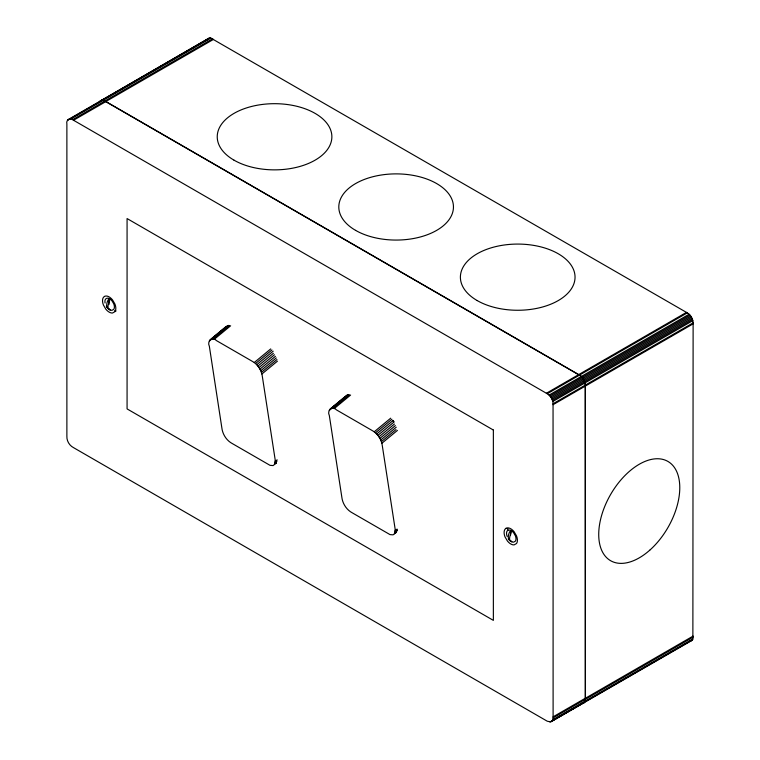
<?xml version="1.0" encoding="UTF-8"?>
<svg xmlns="http://www.w3.org/2000/svg" width="760" height="760" viewBox="0 0 760 760"><rect width="100%" height="100%" fill="white"/><g stroke="black" fill="none" stroke-linecap="round" stroke-linejoin="round"><path stroke-width="1.14" d="M551.389 721.62L552.453 720.565L553.109 717.943L553.052 404.709C553.337 400.064 550.553 395.333 546.392 393.252L73.539 120.26C70.604 117.116 65.635 119.852 66.88 124.023L66.88 436.183C66.605 440.838 69.388 445.569 73.539 447.649L547.295 721.231L550.696 721.895L692.047 640.376L692.873 639.017L693.12 323.845C693.395 319.2 690.612 314.469 686.451 312.388L210.852 38.076L208.553 38.38L100.13 101.146M551.703 721.316L584.145 702.601L585.276 699.371L585.219 386.137C585.504 381.491 582.721 376.76 578.559 374.68L104.804 101.089L102.182 100.329L67.478 120.337M583.556 703.047L584.782 701.964L585.438 699.342L585.38 386.051C585.665 381.397 582.882 376.666 578.721 374.585L104.909 100.966L102.287 100.197L100.719 100.7M274.512 464.512L275.196 459.933L262.409 376.903C261.706 370.424 257.678 364.087 251.855 361.066L216.629 340.708C212.458 336.205 206.73 341.145 209.351 346.247L221.834 427.776C222.537 434.264 226.556 440.601 232.389 443.622L270.028 465.338L273.106 465.576L276.336 463.001M394.478 533.776L395.162 529.197L382.375 446.167C381.672 439.688 377.653 433.352 371.82 430.331L336.604 409.972C332.424 405.469 326.705 410.409 329.327 415.511L341.81 497.05C342.503 503.528 346.531 509.865 352.365 512.886L390.003 534.603L393.081 534.841L396.312 532.266M396.938 530.727L397.195 529.843M99.294 102.514L99.75 101.631M207.129 40.185L208.553 38.38M110.257 309.899C104.148 308.227 112.718 297.454 108.423 299.497C107.264 301.416 106.543 303.658 106.751 305.919C105.725 308.209 112.404 310.925 108.927 309.13M511.841 541.756C505.742 540.084 514.302 529.311 510.007 531.354C508.858 533.273 508.126 535.515 508.336 537.767C507.309 540.065 513.988 542.773 510.511 540.987M99.645 101.754L100.225 101.023M275.747 463.581L276.231 462.973M395.722 532.846L396.197 532.237M209.732 340.176L225.872 326.705M211.128 339.102L227.563 325.536M209.285 341.041L224.798 328.225M212.049 338.941L228.484 325.365M213.085 339.017L229.52 325.451M214.206 339.349L230.641 325.774M254.286 362.501L270.712 348.925M255.522 363.536L271.947 349.961M256.728 364.752L273.163 351.177M257.877 366.111L273.401 353.295M258.951 367.602L274.464 354.777M259.91 369.16L275.433 356.345M260.737 370.776L276.26 357.96M261.421 372.39L276.934 359.575M261.924 373.977L277.447 361.161M329.697 409.44L345.847 395.969M331.103 408.367L347.538 394.801M329.251 410.305L342.95 399M332.025 408.205L348.45 394.63M333.051 408.281L349.486 394.715M334.181 408.614L350.616 395.038M275.31 461.32L277.134 459.819M275.224 462.565L277.058 461.063M374.252 431.765L390.688 418.19M375.487 432.801L391.923 419.226M376.694 434.017L393.129 420.441M377.853 435.375L394.278 421.809M378.917 436.867L394.44 424.042M379.876 438.425L395.399 425.609M380.712 440.04L396.226 427.224M381.387 441.655L395.998 429.59M381.9 443.241L397.423 430.426M395.276 530.584L397.1 529.083M395.2 531.839L397.024 530.328M394.934 532.903L396.758 531.401M692.047 640.376L689.985 641.202M67.953 119.728L209.247 38.104M102.287 100.197L210.016 38M70.851 118.978L103.018 100.405M103.122 100.282L210.852 38.076M104.909 100.966L212.638 38.77M72.637 119.662L104.804 101.089M105.811 101.555L213.55 39.358M73.539 120.26L105.716 101.688M546.392 393.252L578.559 374.68M578.721 374.585L686.451 312.388M547.295 393.709L579.471 375.136M579.623 375.041L687.363 312.844M549.091 395.086L581.258 376.513M581.419 376.418L689.149 314.222M549.927 395.969L582.093 377.397M582.255 377.312L689.985 315.106M550.696 396.967L582.863 378.394M583.024 378.299L690.764 316.103M551.389 398.041L583.556 379.468M583.718 379.373L691.448 317.176M551.978 399.171L584.145 380.599M584.307 380.503L692.047 318.307M552.453 400.33L584.63 381.757M584.782 381.662L692.521 319.466M552.805 401.489L584.981 382.916M585.133 382.831L692.873 320.625M553.109 403.712L585.276 385.139M585.438 385.044L693.177 322.848M553.052 404.709L585.219 386.137M585.38 386.051L693.12 323.845M553.052 716.87L585.219 698.297M585.38 698.278L693.12 636.072M553.109 717.943L585.276 699.371M585.438 699.342L693.177 637.146M552.805 719.815L584.981 701.242M585.133 701.214L692.873 639.017M549.927 722L565.003 713.298M567.017 712.13L578.075 705.745M580.079 704.586L582.093 703.428L581.258 703.351M552.453 720.565L692.521 639.768M100.823 100.576L101.507 100.301M582.863 703.323L583.718 703.028M347.159 395L347.805 394.744M582.255 703.399L583.024 703.304M110.257 299.43L108.927 298.67M511.841 531.288L510.511 530.518M106.314 306.128L107.302 307.562M392.91 420.574L393.556 421.572M510.587 530.471L510.587 535.125M109.003 298.623L109.003 304.437M508.886 539.41A6.755 3.905 60 0 0 513.627 542.146L515.356 541.167A6.574 3.8 60 0 0 515.356 535.753L513.627 532.769A6.745 3.895 60 0 0 507.908 530.328L507.157 531.012A6.574 3.8 60 0 0 507.157 536.427M507.68 530.471A9.243 5.339 60 0 1 507.898 528.628M116.08 310.973A9.5 5.481 60 0 1 114.475 310.812M108.442 308.76A6.755 3.905 60 0 0 112.034 310.298L113.772 309.31A6.574 3.8 60 0 0 113.772 303.895L112.034 300.912A6.745 3.895 60 0 0 106.314 298.471L105.564 299.155A6.574 3.8 60 0 0 105.089 302.993M104.462 296.419L103.407 297.388A9.243 5.339 60 0 0 103.407 304.998L105.839 309.197A9.5 5.481 60 0 0 112.499 313.034L114.94 311.657A9.243 5.339 60 0 0 114.94 304.048L112.499 299.849A9.5 5.481 60 0 0 105.839 296.01L104.462 296.419M506.056 528.276L504.992 529.236A9.243 5.339 60 0 0 504.992 536.855L507.433 541.044A9.5 5.481 60 0 0 514.092 544.892L516.534 543.514A9.243 5.339 60 0 0 516.534 535.904L514.092 531.706A9.5 5.481 60 0 0 507.433 527.858L506.056 528.276M493.363 430.036L127.072 218.557L127.072 408.899L493.363 620.378L493.363 430.036M649.733 550.211A57.313 33.088 -60 0 0 667.907 461.424A57.313 33.088 -60 0 0 600.106 521.55A57.313 33.088 -60 0 0 649.733 550.211M355.604 230.375A57.313 33.088 0 0 0 451.497 215.536A57.313 33.088 0 0 0 381.301 175.009A57.313 33.088 0 0 0 355.604 230.375M234.023 160.17A57.313 33.088 0 0 0 329.916 145.34A57.313 33.088 0 0 0 259.711 104.813A57.313 33.088 0 0 0 234.023 160.17M477.195 300.57A57.313 33.088 0 0 0 573.087 285.731A57.313 33.088 0 0 0 502.882 245.204A57.313 33.088 0 0 0 477.195 300.57"/></g></svg>
